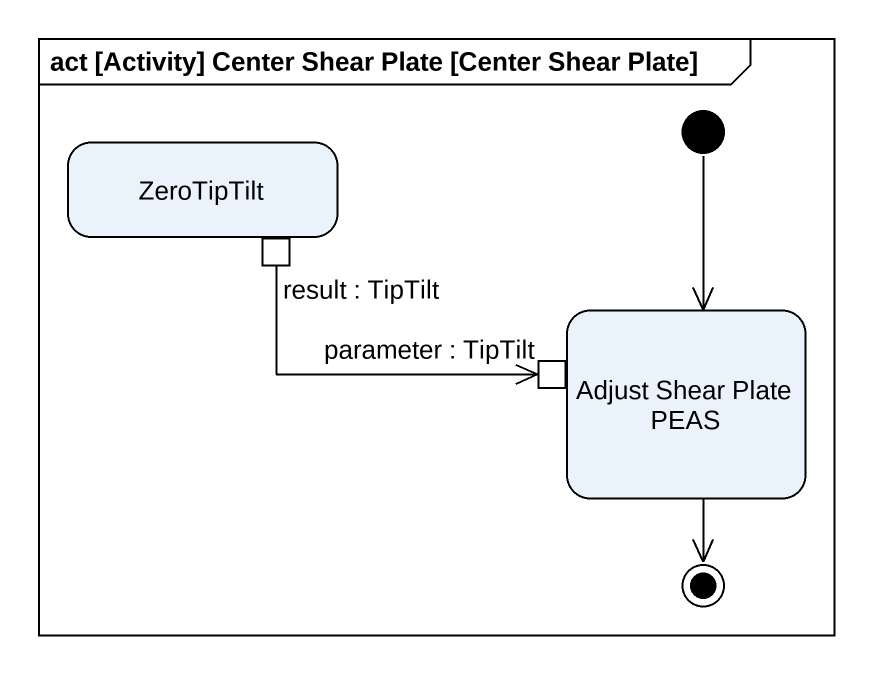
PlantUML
@startuml
mainframe act [Activity] Center Shear Plate [Center Shear Plate]
hide empty description
state ZeroTipTilt {
  state "result : TipTilt" as result_TipTilt <<outputPin>>
}
state "Adjust Shear Plate PEAS" as Adjust_Shear_Plate_PEAS {
  state "parameter : TipTilt" as parameter_TipTilt <<inputPin>>
}
[*] --> Adjust_Shear_Plate_PEAS
result_TipTilt -right-> parameter_TipTilt
Adjust_Shear_Plate_PEAS --> [*]
@enduml
